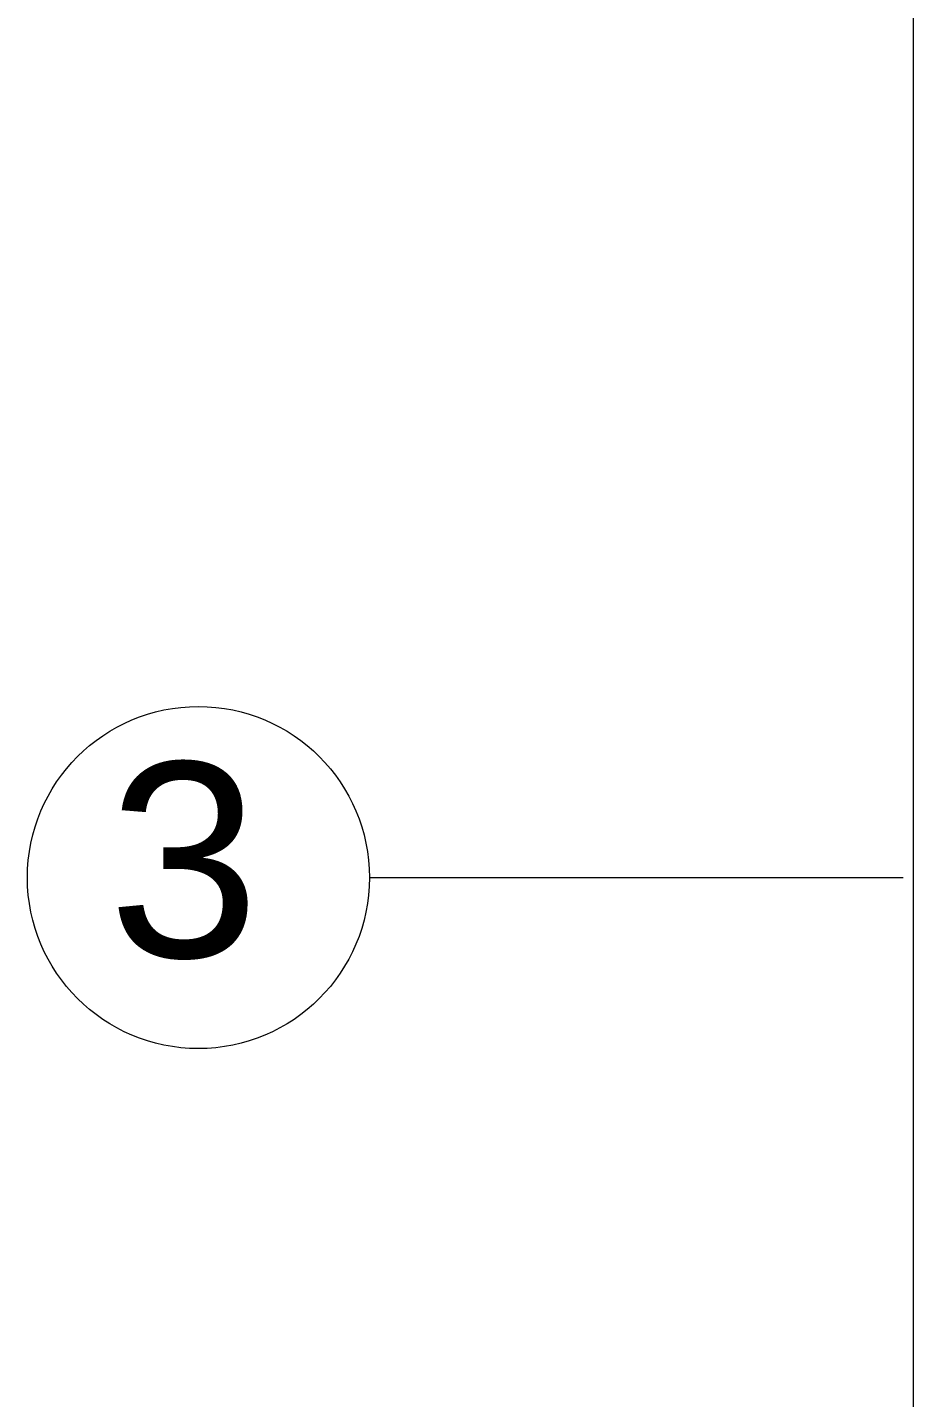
# Model space of a CAD drawing. Header units: inches. Extents: x -71 to 2682309, y -3332 to 801571.
# Drawn here: x 2651528.9 to 2651568.7, y 787702.9 to 787764.5 of the extents above; entities that cross this region are included whole.
import ezdxf

# ---------------------------------------------------------------- set-up
doc = ezdxf.new("R2010")
doc.units = ezdxf.units.IN
doc.header["$MEASUREMENT"] = 0
doc.header["$PDMODE"] = 99
doc.linetypes.add('ACAD_ISO04W100', pattern=[30, 24, -3, 0, -3])
for name, color, linetype, lineweight in [('CENTER  LINE RA', 10, 'ACAD_ISO04W100', 18), ('DIM RA', 4, 'Continuous', 15), ('DOOR-WIN RA', 3, 'Continuous', 20), ('Hatch', 254, 'Continuous', 9), ('TEXT RA', 254, 'Continuous', 20)]:
    doc.layers.add(name, color=color, linetype=linetype, lineweight=lineweight)
doc.layers.add('lettring', color=7, linetype='Continuous')
doc.styles.add('DIM 8', font='arial.ttf', dxfattribs={"height": 8})
doc.styles.get("Standard").update_dxf_attribs({"font": 'arial.ttf'})
doc.dimstyles.new('Copy of DIM 8', dxfattribs={"dimtxt": 8, "dimasz": 1, "dimexe": 6, "dimexo": 18, "dimgap": 1.6875, "dimtad": 1, "dimdec": 0, "dimzin": 3, "dimdsep": 46, "dimlunit": 4, "dimtxsty": 'DIM 8', "dimblk": 'dot 2', "dimcen": 0.09375, "dimse1": 1, "dimse2": 1, "dimclrd": 1, "dimclre": 1, "dimclrt": 256, "dimadec": 0, "dimazin": 0, "dimtfac": 0.75, "dimtdec": 0, "dimtix": 1, "dimtmove": 1, "dimatfit": 3, "dimldrblk": 'DOT', "dimfxl": 1, "dimtolj": 1, "dimtzin": 0, "dimlwd": 9, "dimlwe": 9, "dimarcsym": 0})

# ---------------------------------------------------------------- blocks, each defined once
blk = doc.blocks.new('dot1')
at = {"layer": 'Hatch'}
h = blk.add_hatch(color=256, dxfattribs=at)
edge = h.paths.add_edge_path()
edge.add_arc((0, 0), 1, 0, 360)
for p, q in [((0, 3), (0, -3)), ((3, 0), (-3, 0))]:
    blk.add_line(p, q, dxfattribs=at)
blk.add_circle((0, 0), 1, dxfattribs=at)
blk = doc.blocks.new('dot 2')
at = {"layer": 'Hatch', "xscale": 0.5, "yscale": 0.5, "zscale": 0.5}
blk.add_blockref('dot1', (0, 0), dxfattribs=at)
blk = doc.blocks.new('*D168')
at = {"layer": 'Defpoints', "color": 0, "transparency": 16777216}
for p in [(2651568.751, 788034.268), (2651640.278, 788034.268), (2651640.707, 787575.768)]:
    blk.add_point(p, dxfattribs=at)
at = {"layer": 'lettring', "color": 1, "lineweight": 9, "transparency": 16777216}
blk.add_line((2651568.751, 787576.768), (2651568.751, 788033.268), dxfattribs=at)
for p, rotation in [((2651568.751, 788034.268), 90), ((2651568.751, 787575.768), 270)]:
    blk.add_blockref('dot 2', p, dxfattribs=dict(at, rotation=rotation))
at = {"layer": 'lettring', "transparency": 16777216, "insert": (2651562.976, 787805.018), "char_height": 8, "attachment_point": 5, "rotation": 90, "style": 'DIM 8'}
blk.add_mtext('\\A1;38\'-3"', dxfattribs=at)
blk = doc.blocks.new('_Dot')
at = {"color": 0, "linetype": 'ByBlock', "lineweight": -2}
blk.add_line((-0.5, 0), (-1, 0), dxfattribs=at)
at = {"color": 0, "linetype": 'ByBlock', "const_width": 0.5}
blk.add_lwpolyline([(-0.25, 0, 1), (0.25, 0, 1)], format="xyb", close=True, dxfattribs=at)
blk = doc.blocks.new('GRID')
at = {"layer": 'CENTER  LINE RA'}
blk.add_line((2650289.133, 787726.268), (2650810.03, 787726.268), dxfattribs=at)
at = {"layer": 'DOOR-WIN RA'}
blk.add_circle((2650281.443, 787726.268), 7.69, dxfattribs=at)
at = {"layer": 'TEXT RA', "insert": (2650277.386, 787731.448), "char_height": 8.764, "attachment_point": 1}
blk.add_mtext_dynamic_manual_height_columns('3', width=8.76445, gutter_width=43.822, heights=[0], dxfattribs=at)

msp = doc.modelspace()

# ---------------------------------------------------------------- block references
at = {"layer": 'DIM RA'}
msp.add_blockref('GRID', (1255.145, 0), dxfattribs=at)

# ---------------------------------------------------------------- dimensions: what is measured, and where the dimension line sits
at = {"layer": 'lettring'}
dim = msp.add_linear_dim(base=(2651568.751214536, 788034.267920785), p1=(2651640.707259804, 787575.767920779), p2=(2651640.27824337, 788034.267920784), angle=90, dimstyle='Copy of DIM 8', dxfattribs=at)
dim.commit()
dim.dimension.update_dxf_attribs({"geometry": '*D168', "text_midpoint": (2651562.976402121, 787805.017920781)})

doc.saveas('drawing.dxf')
